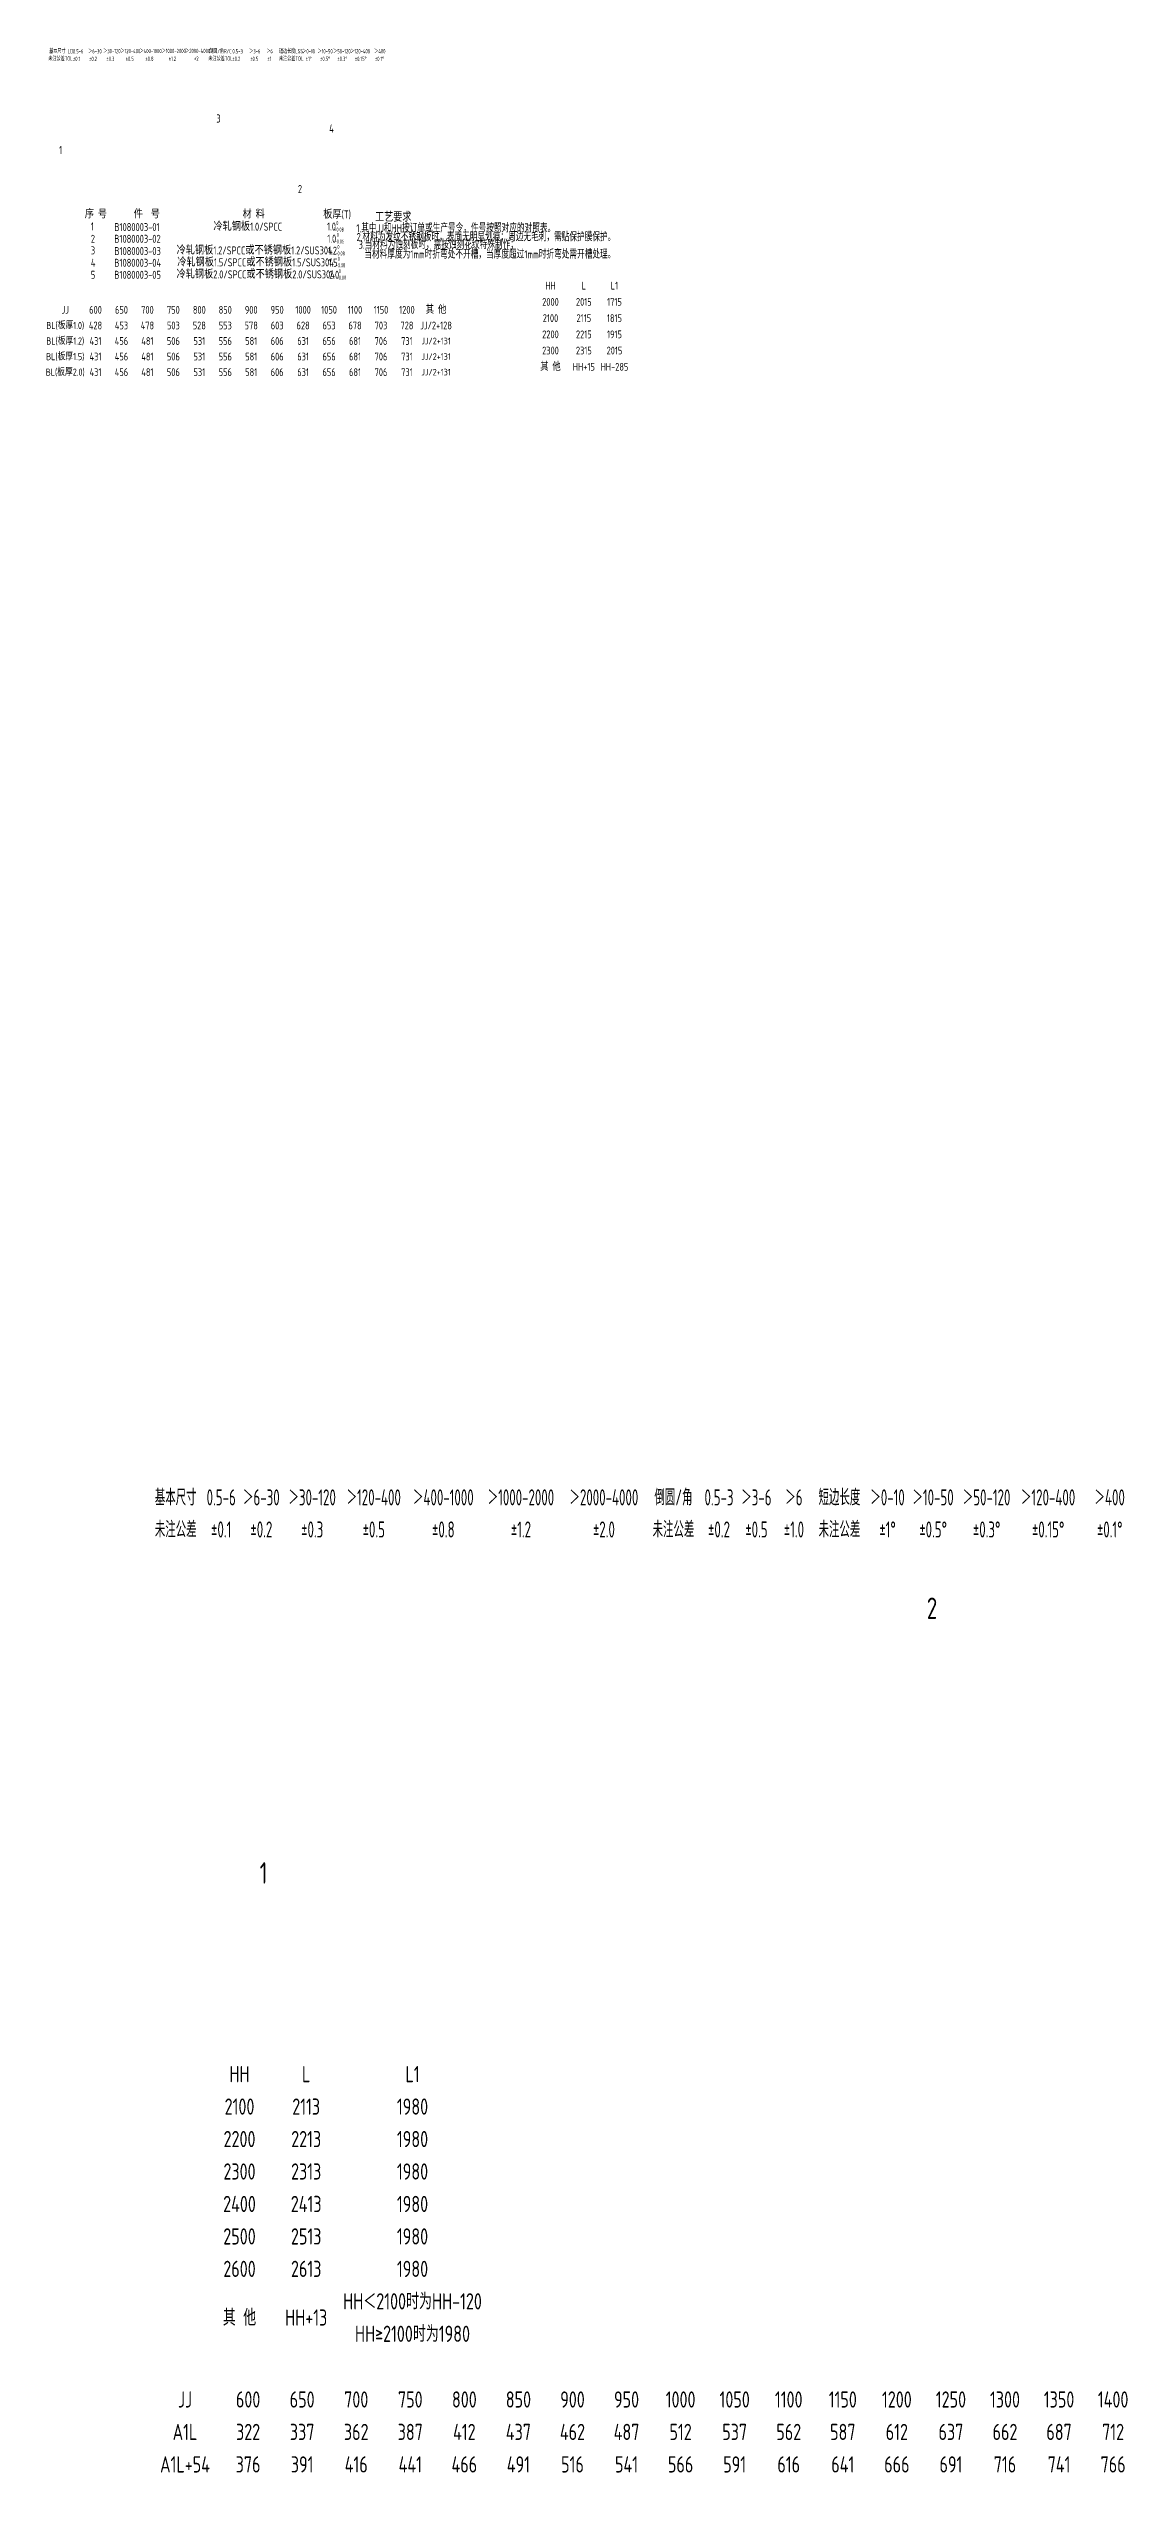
# Model space of a CAD drawing. Header units: inches. Extents: x 14216 to 120088, y -27128 to 23559.
# Drawn here: x 18587 to 20384, y -27128 to -23095 of the extents above; entities that cross this region are included whole.
import ezdxf
from ezdxf.enums import TextEntityAlignment as Align

# ---------------------------------------------------------------- set-up
doc = ezdxf.new("R2010")
doc.units = ezdxf.units.IN
doc.header["$LTSCALE"] = 0.3
doc.header["$MEASUREMENT"] = 0
for name, color, linetype in [('1粗实线', 4, 'Continuous'), ('2', 2, 'Continuous'), ('2细实线', 2, 'Continuous'), ('6', 3, 'Continuous'), ('7', 4, 'Continuous')]:
    doc.layers.add(name, color=color, linetype=linetype)
doc.layers.add('粗实线', color=7, linetype='Continuous', lineweight=30)
doc.styles.add('HZ', font='isocp2.shx', dxfattribs={"width": 0.7, "bigfont": 'hztxt.shx'})

msp = doc.modelspace()

# ---------------------------------------------------------------- texts
at = {"layer": '1粗实线', "color": 4, "style": 'HZ', "width": 0.8}
for s, p in [('2', (20049.6, -25708)), ('1', (18939.1, -26148.5))]:
    msp.add_text(s, height=35.6, dxfattribs=at).set_placement(p)
at = {"layer": '2', "style": 'HZ', "width": 0.85}
for s, height, p in [('序 号', 13.31, (18648, -23377.6)), ('1', 13.3, (18658, -23397.9)), ('B1080003-01', 13.3, (18697.1, -23399)), ('件  号', 13.31, (18729.5, -23377.6)), ('冷轧钢板1.0/SPCC', 13.31, (18862.1, -23398.3)), ('材 料', 13.31, (18910.6, -23377.8)), ('板厚(T)', 13.31, (19044.9, -23378)), ('2 ', 13.31, (18658, -23418.5)), ('3', 13.3, (18658, -23437.8)), ('B1080003-02', 13.31, (18697, -23418.5)), ('B1080003-03', 13.3, (18697.1, -23438.9)), ('冷轧钢板1.2/SPCC或不锈钢板1.2/SUS304', 13.31, (18800.8, -23437.8)), ('4', 13.3, (18658, -23458.4)), ('5', 13.3, (18658, -23478.4)), ('B1080003-04', 13.31, (18697, -23458.4)), ('B1080003-05', 13.31, (18697, -23478.4)), ('冷轧钢板2.0/SPCC或不锈钢板2.0/SUS304', 13.31, (18800.7, -23477.7)), ('冷轧钢板1.5/SPCC或不锈钢板1.5/SUS304', 13.31, (18801.9, -23457.7))]:
    msp.add_text(s, height=height, dxfattribs=at).set_placement(p)
at = {"layer": '2', "color": 6, "style": 'HZ', "width": 0.7}
for s, p in [('1.其中JJ和HH按订单或生产号令，件号按照对应的对照表。', (19100.1, -23401)), ('2.材料为发纹不锈钢板时，表面无明显划痕；周边无毛刺，需贴保护膜保护。', (19100.4, -23415.7))]:
    msp.add_text(s, height=13.5, dxfattribs=at).set_placement(p)
for s, p in [('  3.当材料为蚀刻板时，需按蚀刻花纹特殊制作；', (19091, -23432.4)), ('  当材料厚度为1mm时折弯处不开槽，当厚度超过1mm时折弯处需开槽处理。', (19100.5, -23448.6))]:
    msp.add_text(s, height=13.5, dxfattribs=at).set_placement(p, align=Align.BOTTOM_LEFT)
at = {"layer": '2', "style": 'HZ', "width": 0.8}
for s, p in [('HH', (18905.5, -26465.4)), ('L', (19016.5, -26465.4)), ('L1', (19193.5, -26465.4)), ('2100', (18905.5, -26519.4)), ('2113', (19016.5, -26519.4)), ('1980', (19193.5, -26519.4)), ('2200', (18905.5, -26573.4)), ('2213', (19016.5, -26573.4)), ('1980', (19193.5, -26573.4)), ('2300', (18905.5, -26627.4)), ('2313', (19016.5, -26627.4)), ('1980', (19193.5, -26627.4)), ('2400', (18905.5, -26681.4)), ('2413', (19016.5, -26681.4)), ('1980', (19193.5, -26681.4)), ('2500', (18905.5, -26735.4)), ('2513', (19016.5, -26735.4)), ('1980', (19193.5, -26735.4)), ('2600', (18905.5, -26789.4)), ('2613', (19016.5, -26789.4)), ('1980', (19193.5, -26789.4)), ('其 他', (18905.5, -26870.4)), ('HH+13', (19016.5, -26870.4)), ('HH＜2100时为HH-120', (19193.5, -26843.4)), ('HH≥2100时为1980', (19193.5, -26897.4))]:
    msp.add_text(s, height=27, dxfattribs=at).set_placement(p, align=Align.MIDDLE_CENTER)
at = {"layer": '2', "attachment_point": 1, "style": 'HZ'}
for s, insert, char_height in [('1.0', (19051.3, -23384.8), 13.31), (' 0\\P-0.08', (19063.4, -23382.3), 6.55), ('1.0', (19051.7, -23405), 13.31), ('1.2', (19053, -23425), 13.31), (' 0\\P-0.06', (19064, -23402), 6.55), (' 0\\P-0.08', (19065.2, -23422), 6.55), ('1.5', (19053.6, -23444.8), 13.31), ('2.0', (19054.8, -23465), 13.31), (' 0\\P-0.08', (19065.9, -23441.8), 6.55), (' 0\\P-0.08', (19067.5, -23462.2), 6.55)]:
    msp.add_mtext(s, dxfattribs=dict(at, insert=insert, char_height=char_height))
at = {"layer": '2细实线', "style": 'HZ', "width": 0.8}
for s, height, p in [('2000', 12.96, (19423.2, -23516.8)), ('HH', 12.96, (19423.2, -23489.8)), ('2015', 12.96, (19478.7, -23516.8)), ('L', 13, (19478.7, -23489.8)), ('1715', 12.96, (19529.7, -23516.8)), ('L1', 12.96, (19529.7, -23489.8)), ('BL(板厚1.0)', 12, (18615.4, -23556)), ('JJ', 12.96, (18615.4, -23530)), ('428', 12.96, (18665.8, -23556)), ('600', 12.96, (18665.8, -23530)), ('453', 12.96, (18709, -23556)), ('650', 12.96, (18709, -23530)), ('478', 12.96, (18752.2, -23556)), ('700', 12.96, (18752.2, -23530)), ('750', 12.96, (18795.4, -23530)), ('503', 12.96, (18795.4, -23556)), ('528', 12.96, (18838.6, -23556)), ('800', 12.96, (18838.6, -23530)), ('553', 12.96, (18881.8, -23556)), ('850', 12.96, (18881.8, -23530)), ('578', 12.96, (18925, -23556)), ('900', 12.96, (18925, -23530)), ('950', 12.96, (18968.2, -23530)), ('603', 12.96, (18968.2, -23556)), ('1000', 12.96, (19011.4, -23530)), ('628', 12.96, (19011.4, -23556)), ('1050', 12.96, (19054.6, -23530)), ('653', 12.96, (19054.6, -23556)), ('1100', 12.96, (19097.8, -23530)), ('678', 12.96, (19097.8, -23556)), ('1150', 12.96, (19141, -23530)), ('703', 12.96, (19141, -23556)), ('1200', 12.96, (19184.2, -23530)), ('728', 12.96, (19184.2, -23556)), ('JJ/2+128', 12.96, (19232.7, -23556)), ('其 他', 12.96, (19232.7, -23530)), ('2100', 12.96, (19423.2, -23543.8)), ('2115', 12.96, (19478.7, -23543.8)), ('1815', 12.96, (19529.7, -23543.8)), ('BL(板厚1.2)', 12, (18615.4, -23581.9)), ('431', 12.96, (18665.8, -23581.9)), ('456', 12.96, (18709, -23581.9)), ('481', 12.96, (18752.2, -23581.9)), ('506', 12.96, (18795.4, -23581.9)), ('531', 12.96, (18838.6, -23581.9)), ('556', 12.96, (18881.8, -23581.9)), ('581', 12.96, (18925, -23581.9)), ('606', 12.96, (18968.2, -23581.9)), ('631', 12.96, (19011.4, -23581.9)), ('656', 12.96, (19054.6, -23581.9)), ('681', 12.96, (19097.8, -23581.9)), ('706', 12.96, (19141, -23581.9)), ('731', 12.96, (19184.2, -23581.9)), ('JJ/2+131', 11, (19232.7, -23581.9)), ('2300', 12.96, (19423.2, -23597.8)), ('2200', 12.96, (19423.2, -23570.8)), ('2315', 12.96, (19478.7, -23597.8)), ('2215', 12.96, (19478.7, -23570.8)), ('2015', 12.96, (19529.7, -23597.8)), ('1915', 12.96, (19529.7, -23570.8)), ('BL(板厚2.0)', 12, (18615.4, -23633.7)), ('BL(板厚1.5)', 12, (18615.4, -23607.8)), ('431', 12.96, (18665.8, -23607.8)), ('431', 12.96, (18665.8, -23633.7)), ('456', 12.96, (18709, -23607.8)), ('456', 12.96, (18709, -23633.7)), ('481', 12.96, (18752.2, -23607.8)), ('481', 12.96, (18752.2, -23633.7)), ('506', 12.96, (18795.4, -23607.8)), ('506', 12.96, (18795.4, -23633.7)), ('531', 12.96, (18838.6, -23607.8)), ('531', 12.96, (18838.6, -23633.7)), ('556', 12.96, (18881.8, -23607.8)), ('556', 12.96, (18881.8, -23633.7)), ('581', 12.96, (18925, -23607.8)), ('581', 12.96, (18925, -23633.7)), ('606', 12.96, (18968.2, -23607.8)), ('606', 12.96, (18968.2, -23633.7)), ('631', 12.96, (19011.4, -23607.8)), ('631', 12.96, (19011.4, -23633.7)), ('656', 12.96, (19054.6, -23607.8)), ('656', 12.96, (19054.6, -23633.7)), ('681', 12.96, (19097.8, -23607.8)), ('681', 12.96, (19097.8, -23633.7)), ('706', 12.96, (19141, -23607.8)), ('706', 12.96, (19141, -23633.7)), ('731', 12.96, (19184.2, -23607.8)), ('731', 12.96, (19184.2, -23633.7)), ('JJ/2+131', 11, (19232.7, -23607.8)), ('JJ/2+131', 11, (19232.7, -23633.7)), ('其 他', 12.96, (19423.2, -23624.8)), ('HH+15', 12.96, (19478.7, -23624.8)), ('HH-285', 12.96, (19529.7, -23624.8)), ('JJ', 27, (18814.8, -27006.7)), ('600', 27, (18919.8, -27006.7)), ('650', 27, (19009.8, -27006.7)), ('700', 27, (19099.8, -27006.7)), ('750', 27, (19189.8, -27006.7)), ('800', 27, (19279.8, -27006.7)), ('850', 27, (19369.8, -27006.7)), ('900', 27, (19459.8, -27006.7)), ('950', 27, (19549.8, -27006.7)), ('1000', 27, (19639.8, -27006.7)), ('1050', 27, (19729.8, -27006.7)), ('1100', 27, (19819.8, -27006.7)), ('1150', 27, (19909.8, -27006.7)), ('1200', 27, (19999.8, -27006.7)), ('1250', 27, (20089.8, -27006.7)), ('1300', 27, (20179.8, -27006.7)), ('1350', 27, (20269.8, -27006.7)), ('1400', 27, (20359.8, -27006.7)), ('A1L', 27, (18814.8, -27060.7)), ('322', 27, (18919.8, -27060.7)), ('337', 27, (19009.8, -27060.7)), ('362', 27, (19099.8, -27060.7)), ('387', 27, (19189.8, -27060.7)), ('412', 27, (19279.8, -27060.7)), ('437', 27, (19369.8, -27060.7)), ('462', 27, (19459.8, -27060.7)), ('487', 27, (19549.8, -27060.7)), ('512', 27, (19639.8, -27060.7)), ('537', 27, (19729.8, -27060.7)), ('562', 27, (19819.8, -27060.7)), ('587', 27, (19909.8, -27060.7)), ('612', 27, (19999.8, -27060.7)), ('637', 27, (20089.8, -27060.7)), ('662', 27, (20179.8, -27060.7)), ('687', 27, (20269.8, -27060.7)), ('712', 27, (20359.8, -27060.7)), ('A1L+54', 27, (18814.8, -27114.7)), ('376', 27, (18919.8, -27114.7)), ('391', 27, (19009.8, -27114.7)), ('416', 27, (19099.8, -27114.7)), ('441', 27, (19189.8, -27114.7)), ('466', 27, (19279.8, -27114.7)), ('491', 27, (19369.8, -27114.7)), ('516', 27, (19459.8, -27114.7)), ('541', 27, (19549.8, -27114.7)), ('566', 27, (19639.8, -27114.7)), ('591', 27, (19729.8, -27114.7)), ('616', 27, (19819.8, -27114.7)), ('641', 27, (19909.8, -27114.7)), ('666', 27, (19999.8, -27114.7)), ('691', 27, (20089.8, -27114.7)), ('716', 27, (20179.8, -27114.7)), ('741', 27, (20269.8, -27114.7)), ('766', 27, (20359.8, -27114.7))]:
    msp.add_text(s, height=height, dxfattribs=at).set_placement(p, align=Align.MIDDLE_CENTER)
at = {"layer": '2细实线', "linetype": 'ByBlock', "style": 'HZ', "width": 0.65}
for s, p in [('基本尺寸', (18799.3, -25505.8)), ('0.5-6', (18875, -25505.8)), ('＞6-30', (18941.9, -25505.8)), ('＞30-120', (19026.5, -25505.8)), ('＞120-400', (19129, -25505.8)), ('＞400-1000', (19244.8, -25505.8)), ('＞1000-2000', (19374, -25505.8)), ('＞2000-4000', (19512.1, -25505.8)), ('倒圆/角', (19627.9, -25505.8)), ('0.5-3', (19703.7, -25505.8)), ('＞3-6', (19766, -25505.8)), ('＞6', (19828.4, -25505.8)), ('短边长度', (19904.2, -25505.8)), ('＞0-10', (19984.3, -25505.8)), ('＞10-50', (20060.1, -25505.8)), ('＞50-120', (20149.2, -25505.8)), ('＞120-400', (20251.6, -25505.8)), ('＞400', (20354.1, -25505.8)), ('未注公差', (18799.3, -25559.2)), ('%%p0.1', (18875, -25559.2)), ('%%p0.2', (18941.9, -25559.2)), ('%%p0.3', (19026.5, -25559.2)), ('%%p0.5', (19129, -25559.2)), ('%%p0.8', (19244.8, -25559.2)), ('%%p1.2', (19374, -25559.2)), ('%%p2.0', (19512.1, -25559.2)), ('未注公差', (19627.9, -25559.2)), ('%%p0.2', (19703.7, -25559.2)), ('%%p0.5', (19766, -25559.2)), ('%%p1.0', (19828.4, -25559.2)), ('未注公差', (19904.2, -25559.2)), ('%%p1%%d', (19984.3, -25559.2)), ('%%p0.5%%d', (20060.1, -25559.2)), ('%%p0.3%%d', (20149.2, -25559.2)), ('%%p0.15%%d', (20251.6, -25559.2)), ('%%p0.1%%d', (20354.1, -25559.2))]:
    msp.add_text(s, height=26.73, dxfattribs=at).set_placement(p, align=Align.MIDDLE_CENTER)
at = {"layer": '6', "color": 2, "style": 'HZ', "width": 0.7}
for s, p in [('未注公差TOL.', (18587.3, -23115.6)), ('基本尺寸 LD.', (18588.7, -23103.2)), ('0.5-6', (18628.2, -23103.4)), ('%%P0.1', (18628.2, -23116)), ('＞6-30', (18653.7, -23103.4)), ('%%P0.2', (18655.2, -23116)), ('＞30-120', (18678.7, -23103.1)), ('%%P0.3', (18684, -23116)), ('＞120-400', (18707.4, -23103)), ('%%P0.5', (18716, -23115.9)), ('＞400-1000', (18739.2, -23103)), ('%%P0.8', (18748.9, -23115.9)), ('＞1000-2000', (18775.9, -23102.9)), ('%%P1.2', (18787.8, -23115.8)), ('＞2000-4000', (18815, -23102.9)), ('%%P2', (18829.8, -23115.7)), ('未注公差TOL.', (18853.7, -23115.6)), ('倒圆/角R/C', (18855.1, -23103.2)), ('0.5-3', (18893.7, -23103.4)), ('%%P0.2', (18893.7, -23116)), ('＞3-6', (18921.7, -23103.4)), ('%%P0.5', (18923.4, -23116)), ('＞6', (18950.2, -23103.1)), ('%%P1', (18951.9, -23116)), ('短边长度LSS.', (18971.2, -23103.2)), ('未注公差TOL.', (18971.2, -23115.6)), ('＞0-10', (19010, -23103.4)), ('%%P1%%D', (19015.7, -23116)), ('＞10-50', (19035.5, -23103.4)), ('%%P0.5%%D', (19039.7, -23116)), ('＞50-120', (19061.5, -23103.4)), ('%%P0.3%%D', (19068.5, -23116)), ('＞120-400', (19089.9, -23103.4)), ('%%P0.15%%D', (19097.5, -23116)), ('＞400', (19129.8, -23103.4)), ('%%P0.1%%D', (19130.9, -23116))]:
    msp.add_text(s, height=7.2, dxfattribs=at).set_placement(p)
at = {"layer": '7', "style": 'HZ', "width": 0.7}
for s, p in [('3', (18867, -23218.4)), ('4', (19054.8, -23235.1)), ('1', (18605.3, -23270.8)), ('2', (19002.7, -23335.9))]:
    msp.add_text(s, height=13.5, dxfattribs=at).set_placement(p)
at = {"layer": '粗实线', "color": 3, "linetype": 'Continuous', "lineweight": -3, "style": 'HZ', "width": 0.7}
msp.add_text('工艺要求', height=16, dxfattribs=at).set_placement((19131.2, -23383.4))

doc.saveas('drawing.dxf')
